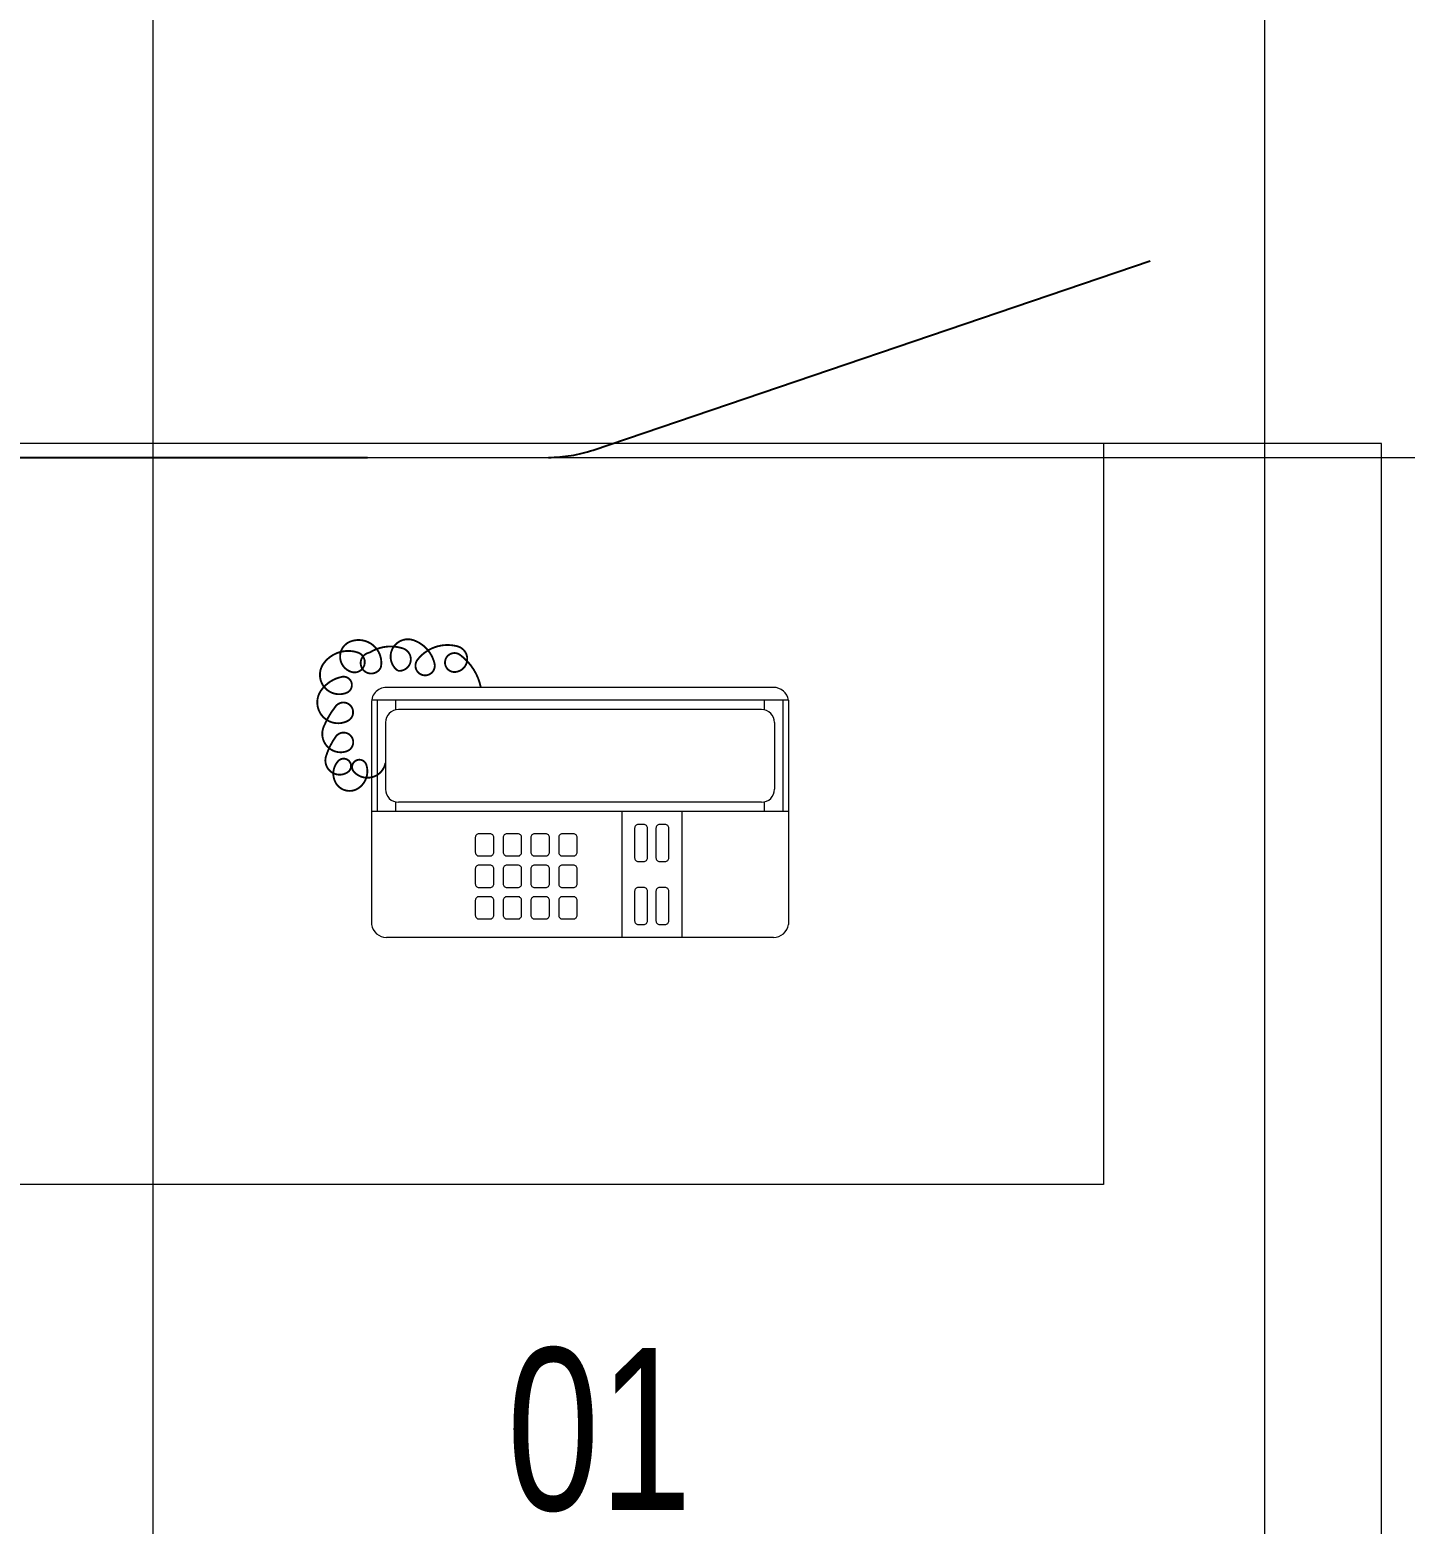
# Model space of a CAD drawing. Header units: inches. Extents: x -246178 to 57169, y -29325 to 19878.
# Drawn here: x 6533 to 7276, y -8976 to -8169 of the extents above; entities that cross this region are included whole.
import ezdxf
from ezdxf import colors
from ezdxf.entities.mleader import LeaderData, LeaderLine
from ezdxf.math import Vec2, Vec3

# ---------------------------------------------------------------- set-up
doc = ezdxf.new("R2010")
doc.units = ezdxf.units.IN
doc.header["$LTSCALE"] = 25
doc.header["$MEASUREMENT"] = 0
doc.linetypes.add('00-Ground Floor$0$HIDDEN', pattern=[9.525, 6.35, -3.175])
doc.linetypes.add('DASHDOT', pattern=[25.4, 12.7, -6.35, 0, -6.35])
doc.layers.get('0').update_dxf_attribs({"color": 8})
for name, color, linetype, lineweight in [('00-Ground Floor$0$72_EGR_EQP_TAG', 142, 'Continuous', 5), ('00-Ground Floor$0$Frame', 252, 'Continuous', 9), ('00-Ground Floor$0$LOADING', 253, 'Continuous', 5), ('E-LITE-CLNG-CNDT', 6, 'DASHDOT', 35), ('F-ALRM-CLNG-CNDT', 51, 'DASHDOT', 25), ('T-DATA-TEXT @ 100', 2, 'Continuous', 25)]:
    doc.layers.add(name, color=color, linetype=linetype, lineweight=lineweight)
doc.styles.add('00-Ground Floor$0$X3G_ENTITY_257CFD', font='swisscl.ttf', dxfattribs={"height": 200})
doc.styles.add('DC_Elc_Romans', font='elc_romans.shx', dxfattribs={"width": 0.7})

# ---------------------------------------------------------------- blocks, each defined once
blk = doc.blocks.new('00-Ground Floor$0$DM20079-P')
at = {"color": 0}
for p, q in [((-0.06163, 0.225), (0.05937, 0.225)), ((-0.06163, 0.225), (-0.06163, 0)), ((-0.06163, 0.222), (-0.00163, 0.222)), ((-0.00163, 0.225), (-0.00163, 0)), ((-0.06863, 0.217), (-0.06863, 0.008)), ((-0.06163, 0.212), (-0.05646, 0.212)), ((-0.05663, 0.2105), (-0.05663, 0.0145)), ((-0.04963, 0.2175), (-0.01363, 0.2175)), ((-0.00679, 0.212), (-0.00163, 0.212)), ((-0.00663, 0.2105), (-0.00663, 0.0145)), ((0.06637, 0.217), (0.06637, 0.008)), ((-0.00163, 0.1675), (0.06637, 0.1675)), ((-0.00163, 0.135), (0.06637, 0.135)), ((-0.06163, 0.013), (-0.05646, 0.013)), ((-0.00679, 0.013), (-0.00163, 0.013)), ((-0.06163, 0.003), (-0.00163, 0.003)), ((-0.05937, 0), (0.05937, 0)), ((-0.04963, 0.0075), (-0.01363, 0.0075))]:
    blk.add_line(p, q, dxfattribs=at)
for points in [[(0.00737, 0.1605, 0.414214), (0.00537, 0.1585), (0.00537, 0.1555, 0.414214), (0.00737, 0.1535), (0.02337, 0.1535, 0.414214), (0.02537, 0.1555), (0.02537, 0.1585, 0.414214), (0.02337, 0.1605)], [(0.05737, 0.1535, 0.414214), (0.05937, 0.1555), (0.05937, 0.1585, 0.414214), (0.05737, 0.1605), (0.04137, 0.1605, 0.414214), (0.03937, 0.1585), (0.03937, 0.1555, 0.414214), (0.04137, 0.1535)], [(0.02337, 0.142, 0.414214), (0.02537, 0.144), (0.02537, 0.147, 0.414214), (0.02337, 0.149), (0.00737, 0.149, 0.414214), (0.00537, 0.147), (0.00537, 0.144, 0.414214), (0.00737, 0.142)], [(0.05737, 0.142, 0.414214), (0.05937, 0.144), (0.05937, 0.147, 0.414214), (0.05737, 0.149), (0.04137, 0.149, 0.414214), (0.03937, 0.147), (0.03937, 0.144, 0.414214), (0.04137, 0.142)], [(0.01037, 0.103, 0.414214), (0.01237, 0.101), (0.02037, 0.101, 0.414214), (0.02237, 0.103), (0.02237, 0.109, 0.414214), (0.02037, 0.111), (0.01237, 0.111, 0.414214), (0.01037, 0.109)], [(0.02737, 0.103, 0.414214), (0.02937, 0.101), (0.03737, 0.101, 0.414214), (0.03937, 0.103), (0.03937, 0.109, 0.414214), (0.03737, 0.111), (0.02937, 0.111, 0.414214), (0.02737, 0.109)], [(0.04437, 0.103, 0.414214), (0.04637, 0.101), (0.05437, 0.101, 0.414214), (0.05637, 0.103), (0.05637, 0.109, 0.414214), (0.05437, 0.111), (0.04637, 0.111, 0.414214), (0.04437, 0.109)], [(0.01037, 0.088, 0.414214), (0.01237, 0.086), (0.02037, 0.086, 0.414214), (0.02237, 0.088), (0.02237, 0.094, 0.414214), (0.02037, 0.096), (0.01237, 0.096, 0.414214), (0.01037, 0.094)], [(0.02737, 0.088, 0.414214), (0.02937, 0.086), (0.03737, 0.086, 0.414214), (0.03937, 0.088), (0.03937, 0.094, 0.414214), (0.03737, 0.096), (0.02937, 0.096, 0.414214), (0.02737, 0.094)], [(0.04437, 0.088, 0.414214), (0.04637, 0.086), (0.05437, 0.086, 0.414214), (0.05637, 0.088), (0.05637, 0.094, 0.414214), (0.05437, 0.096), (0.04637, 0.096, 0.414214), (0.04437, 0.094)], [(0.01037, 0.073, 0.414214), (0.01237, 0.071), (0.02037, 0.071, 0.414214), (0.02237, 0.073), (0.02237, 0.079, 0.414214), (0.02037, 0.081), (0.01237, 0.081, 0.414214), (0.01037, 0.079)], [(0.02737, 0.073, 0.414214), (0.02937, 0.071), (0.03737, 0.071, 0.414214), (0.03937, 0.073), (0.03937, 0.079, 0.414214), (0.03737, 0.081), (0.02937, 0.081, 0.414214), (0.02737, 0.079)], [(0.04437, 0.073, 0.414214), (0.04637, 0.071), (0.05437, 0.071, 0.414214), (0.05637, 0.073), (0.05637, 0.079, 0.414214), (0.05437, 0.081), (0.04637, 0.081, 0.414214), (0.04437, 0.079)], [(0.01037, 0.058, 0.414214), (0.01237, 0.056), (0.02037, 0.056, 0.414214), (0.02237, 0.058), (0.02237, 0.064, 0.414214), (0.02037, 0.066), (0.01237, 0.066, 0.414214), (0.01037, 0.064)], [(0.02737, 0.058, 0.414214), (0.02937, 0.056), (0.03737, 0.056, 0.414214), (0.03937, 0.058), (0.03937, 0.064, 0.414214), (0.03737, 0.066), (0.02937, 0.066, 0.414214), (0.02737, 0.064)], [(0.04437, 0.058, 0.414214), (0.04637, 0.056), (0.05437, 0.056, 0.414214), (0.05637, 0.058), (0.05637, 0.064, 0.414214), (0.05437, 0.066), (0.04637, 0.066, 0.414214), (0.04437, 0.064)]]:
    blk.add_lwpolyline(points, format="xyb", close=True, dxfattribs=at)
at = {"color": 0, "const_width": 0.001}
blk.add_lwpolyline([(-0.06863, 0.05898, 0.184574), (-0.08613, 0.0478, 1.44364), (-0.07692, 0.04516, 0.837915), (-0.09074, 0.04648, 0.30536), (-0.0835, 0.02477, 1.584726), (-0.08153, 0.03398, 0.253153), (-0.09403, 0.0228, 0.874198), (-0.07758, 0.01424, 0.915253), (-0.08968, 0.0168, 0.223821), (-0.08738, -0.00107, 1.703343), (-0.07955, 0.00504, 0.588962), (-0.09337, -0.01141, 0.717795), (-0.07692, -0.01075, 0.983104), (-0.08745, -0.00746, 0.326362), (-0.08153, -0.02588, 0.758716), (-0.06573, -0.01338, 0.906186), (-0.07429, -0.01602, 0.189488), (-0.06705, -0.0272, 0.7948), (-0.05059, -0.01273, 1.223996), (-0.05849, -0.01931, 0.072149), (-0.0473, -0.02588, 0.645886), (-0.03414, -0.01338, 1.366917), (-0.04204, -0.01931, 0.078415), (-0.03151, -0.02457, 0.723006), (-0.02295, -0.01273, 1.105484), (-0.02887, -0.01799, 0.327892), (-0.01703, -0.01931, 0.446638), (-0.01439, -0.00681, 0.327263), (-0.0269, -0.00286, 1.240441), (-0.02295, -0.00944, 0.611307), (-0.02784, 0.0075)], format="xyb", dxfattribs=at)
at = {"color": 0}
for centre, radius, start, end in [((-0.0605, 0.21695), 0.00813, 97.96327, 179.66488), ((0.05825, 0.21695), 0.00813, 0.33512, 82.03673), ((-0.04963, 0.2105), 0.007, 90, 180), ((-0.01363, 0.2105), 0.007, 0, 90), ((-0.04963, 0.0145), 0.007, 180, 270), ((-0.01363, 0.0145), 0.007, 270, 0), ((-0.0605, 0.00805), 0.00813, 180.33512, 277.96327), ((0.05825, 0.00805), 0.00813, 277.96327, 359.66488)]:
    blk.add_arc(centre, radius, start, end, dxfattribs=at)
blk = doc.blocks.new('00-Ground Floor$0$GF21043-P')
at = {"color": 0}
for p, q in [((0.8, 0.75), (-0.8, 0.75)), ((-0.8, 0.75), (-0.8, 0))]:
    blk.add_line(p, q, dxfattribs=at)
at = {"color": 0, "linetype": '00-Ground Floor$0$HIDDEN'}
for p, q in [((-0.8, 0.6), (-0.4, 0.6)), ((-0.4, 0.6), (-0.4, 0))]:
    blk.add_line(p, q, dxfattribs=at)
blk = doc.blocks.new('00-Ground Floor$0$A$C3A3B3723')
at = {"color": 254, "linetype": 'Continuous'}
for p, q in [((6600, -10017.43), (6600, -6347.43)), ((7200, -10017.43), (7200, -6347.43)), ((5457.93, -8400), (9097.93, -8400))]:
    blk.add_line(p, q, dxfattribs=at)
blk = doc.blocks.new('00-Ground Floor$0$A$Ce9e1c4c3')
at = {"layer": '00-Ground Floor$0$Frame'}
blk.add_blockref('00-Ground Floor$0$A$C3A3B3723', (-100000, 0), dxfattribs=at)
blk = doc.blocks.new('00-Ground Floor')
at = {"color": 254}
blk.add_blockref('00-Ground Floor$0$A$Ce9e1c4c3', (100000, 0), dxfattribs=at)
at = {"layer": '00-Ground Floor$0$LOADING', "extrusion": (1.19929e-18, -8.17187e-07, 1), "xscale": 1000.000000000002, "yscale": 1000.000000000002, "zscale": 1000.000000000002, "rotation": 270}
blk.add_blockref('00-Ground Floor$0$GF21043-P', (6512.93, -9192.43, 0.01), dxfattribs=at)
at = {"layer": '00-Ground Floor$0$LOADING', "extrusion": (9.34116e-11, 8.17187e-07, -1), "xscale": -1000.000000000002, "yscale": 1000.000000000002, "zscale": 1000.000000000002, "rotation": 89.99999999840024}
blk.add_blockref('00-Ground Floor$0$DM20079-P', (-6717.85, -8592.75, -0.02), dxfattribs=at)
at = {"layer": '00-Ground Floor$0$72_EGR_EQP_TAG', "insert": (6840.8, -8880.72, 0), "char_height": 87.473, "attachment_point": 2, "style": '00-Ground Floor$0$X3G_ENTITY_257CFD'}
blk.add_mtext('01', dxfattribs=at)

msp = doc.modelspace()

# ---------------------------------------------------------------- linework, layer by layer
at = {"layer": 'F-ALRM-CLNG-CNDT'}
msp.add_lwpolyline([(5052.93, -11898.64), (5052.93, -8475, -0.414214), (5127.93, -8400), (6813.3, -8400, 0.082035), (6837.42, -8396.02), (7394.63, -8206.77)], format="xyb", dxfattribs=at)

# ---------------------------------------------------------------- block references
at = {"layer": 'E-LITE-CLNG-CNDT'}
msp.add_blockref('00-Ground Floor', (0, 0), dxfattribs=at)

# ---------------------------------------------------------------- leaders
at = {"layer": 'T-DATA-TEXT @ 100'}
ml = msp.add_multileader_mtext('Standard', dxfattribs=at)
ml.set_content('FIRE ALARM CONTROL PANEL. INTERNAL\\PBATTERIES SHALL BE MAINTAINED OTHERWISE\\PTHE CONTROL PANEL SHALL BE SUPPLIED\\PBY A STANDALONE UPS (15MIN) WITH 1KVA. ', color=256, style='DC_Elc_Romans')
ml.set_leader_properties(color=45)
ml.build(insert=Vec2(0, 0))
ml.multileader.update_dxf_attribs({"dogleg_length": 2, "arrow_head_size": 200, "scale": 100})
ctx = ml.context
ctx.base_point, ctx.scale, ctx.char_height, ctx.arrow_head_size, ctx.landing_gap_size, ctx.plane_origin = Vec3(-1122.83, -6822.44, 0), 100, 200, 200, 200, Vec3(3949.6, 679.07, 0)
ctx.text_align_type = 2
notes = []
notes.append((ctx, [(1, (1, 1, 0), (4363.84, -6822.44, 0), (-1, 0), 200, [(0, [(7152.34, -4747.43, 0)], 0, [])])]))
ctx.mtext.insert, ctx.mtext.alignment, ctx.mtext.flow_direction = Vec3(3963.84, -6689.11, 0), 3, 5
for ctx, leaders in notes:
    for number, flags, end, landing, length, lines in leaders:
        leader = LeaderData()
        leader.index, (leader.has_last_leader_line, leader.has_dogleg_vector, leader.attachment_direction) = number, flags
        leader.last_leader_point, leader.dogleg_vector, leader.dogleg_length = Vec3(end), Vec3(landing), length
        for number, points, colour, breaks in lines:
            line = LeaderLine()
            line.index, line.vertices, line.color, line.breaks = number, Vec3.list(points), colors.encode_raw_color(colour), breaks
            leader.lines.append(line)
        ctx.leaders.append(leader)

doc.saveas('drawing.dxf')
